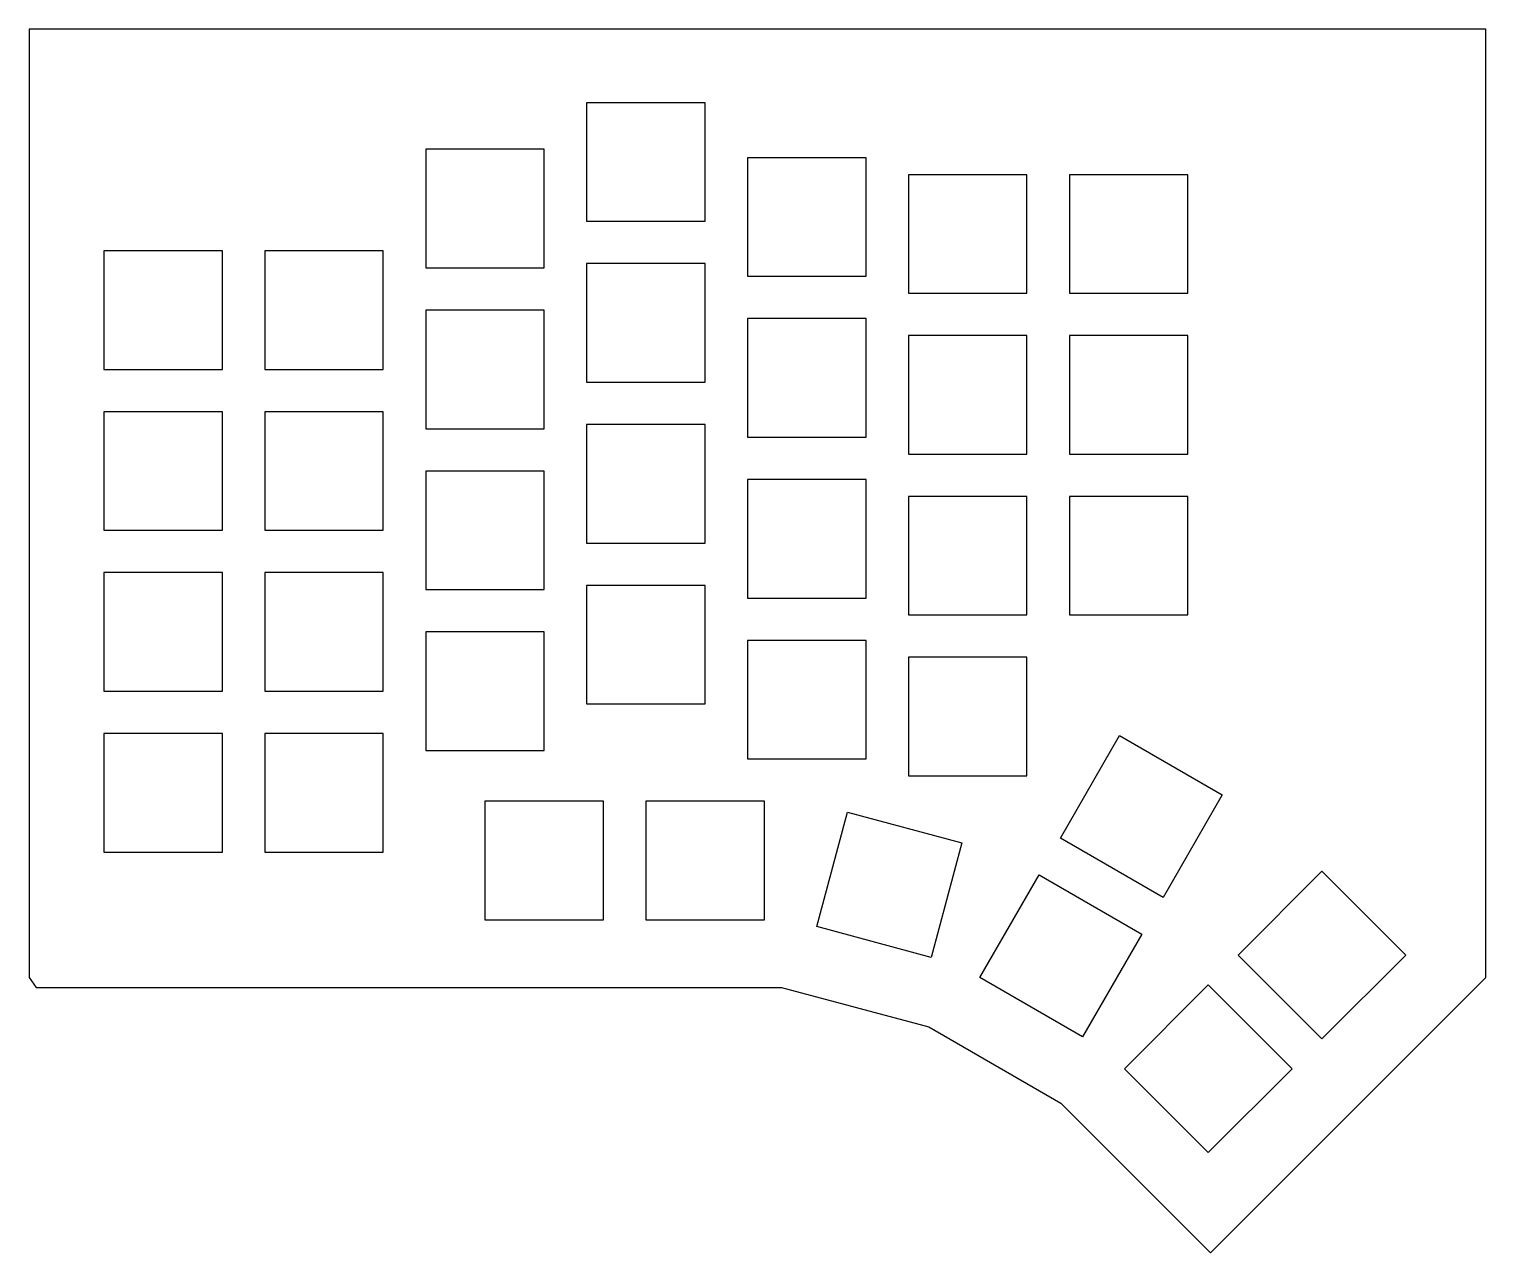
# Model space of a CAD drawing. Header units: metres. Extents: x -73 to 99, y -92 to 52.
import ezdxf

# ---------------------------------------------------------------- set-up
doc = ezdxf.new("R2010")
doc.units = ezdxf.units.M

msp = doc.modelspace()

# ---------------------------------------------------------------- linework, layer by layer
for p, q in [((-72.82, 52.19), (-72.82, -59.81)), ((99.18, 52.19), (-72.82, 52.19)), ((99.18, -59.81), (99.18, 52.19)), ((-7, 43.5), (-7, 29.5)), ((7, 43.5), (-7, 43.5)), ((7, 29.5), (7, 43.5)), ((-26, 38), (-26, 24)), ((-12, 38), (-26, 38)), ((-12, 24), (-12, 38)), ((12, 37), (12, 23)), ((26, 37), (12, 37)), ((26, 23), (26, 37)), ((31, 35), (31, 21)), ((45, 35), (31, 35)), ((45, 21), (45, 35)), ((50, 35), (50, 21)), ((64, 35), (50, 35)), ((64, 21), (64, 35)), ((-7, 29.5), (7, 29.5)), ((-64, 26), (-64, 12)), ((-50, 26), (-64, 26)), ((-50, 12), (-50, 26)), ((-45, 26), (-45, 12)), ((-31, 26), (-45, 26)), ((-31, 12), (-31, 26)), ((-7, 24.5), (-7, 10.5)), ((7, 24.5), (-7, 24.5)), ((7, 10.5), (7, 24.5)), ((-26, 24), (-12, 24)), ((12, 23), (26, 23)), ((31, 21), (45, 21)), ((50, 21), (64, 21)), ((-26, 19), (-26, 5)), ((-12, 19), (-26, 19)), ((-12, 5), (-12, 19)), ((12, 18), (12, 4)), ((26, 18), (12, 18)), ((26, 4), (26, 18)), ((31, 16), (31, 2)), ((45, 16), (31, 16)), ((45, 2), (45, 16)), ((50, 16), (50, 2)), ((64, 16), (50, 16)), ((64, 2), (64, 16)), ((-64, 12), (-50, 12)), ((-45, 12), (-31, 12)), ((-7, 10.5), (7, 10.5)), ((-64, 7), (-64, -7)), ((-50, 7), (-64, 7)), ((-50, -7), (-50, 7)), ((-45, 7), (-45, -7)), ((-31, 7), (-45, 7)), ((-31, -7), (-31, 7)), ((-7, 5.5), (-7, -8.5)), ((7, 5.5), (-7, 5.5)), ((7, -8.5), (7, 5.5)), ((-26, 5), (-12, 5)), ((12, 4), (26, 4)), ((31, 2), (45, 2)), ((50, 2), (64, 2)), ((-26, 0), (-26, -14)), ((-12, 0), (-26, 0)), ((-12, -14), (-12, 0)), ((12, -1), (12, -15)), ((26, -1), (12, -1)), ((26, -15), (26, -1)), ((31, -3), (31, -17)), ((45, -3), (31, -3)), ((45, -17), (45, -3)), ((50, -3), (50, -17)), ((64, -3), (50, -3)), ((64, -17), (64, -3)), ((-64, -7), (-50, -7)), ((-45, -7), (-31, -7)), ((-7, -8.5), (7, -8.5)), ((-64, -12), (-64, -26)), ((-50, -12), (-64, -12)), ((-50, -26), (-50, -12)), ((-45, -12), (-45, -26)), ((-31, -12), (-45, -12)), ((-31, -26), (-31, -12)), ((-7, -13.5), (-7, -27.5)), ((7, -13.5), (-7, -13.5)), ((7, -27.5), (7, -13.5)), ((-26, -14), (-12, -14)), ((12, -15), (26, -15)), ((31, -17), (45, -17)), ((50, -17), (64, -17)), ((-26, -19), (-26, -33)), ((-12, -19), (-26, -19)), ((-12, -33), (-12, -19)), ((12, -20), (12, -34)), ((26, -20), (12, -20)), ((26, -34), (26, -20)), ((31, -22), (31, -36)), ((45, -22), (31, -22)), ((45, -36), (45, -22)), ((-64, -26), (-50, -26)), ((-45, -26), (-31, -26)), ((-7, -27.5), (7, -27.5)), ((-64, -31), (-64, -45)), ((-50, -31), (-64, -31)), ((-50, -45), (-50, -31)), ((-45, -31), (-45, -45)), ((-31, -31), (-45, -31)), ((-31, -45), (-31, -31)), ((48.94, -43.36), (55.94, -31.24)), ((55.94, -31.24), (68.06, -38.24)), ((-26, -33), (-12, -33)), ((12, -34), (26, -34)), ((31, -36), (45, -36)), ((-19, -39), (-19, -53)), ((-5, -39), (-19, -39)), ((-5, -53), (-5, -39)), ((0, -39), (0, -53)), ((14, -39), (0, -39)), ((14, -53), (14, -39)), ((68.06, -38.24), (61.06, -50.36)), ((20.17, -53.81), (23.79, -40.29)), ((23.79, -40.29), (37.31, -43.91)), ((37.31, -43.91), (33.69, -57.44)), ((61.06, -50.36), (48.94, -43.36)), ((-64, -45), (-50, -45)), ((-45, -45), (-31, -45)), ((39.44, -59.82), (46.44, -47.69)), ((46.44, -47.69), (58.56, -54.69)), ((69.93, -57.17), (79.83, -47.27)), ((79.83, -47.27), (89.73, -57.17)), ((-19, -53), (-5, -53)), ((0, -53), (14, -53)), ((33.69, -57.44), (20.17, -53.81)), ((58.56, -54.69), (51.56, -66.82)), ((79.83, -67.07), (69.93, -57.17)), ((89.73, -57.17), (79.83, -67.07)), ((-72.82, -59.81), (-72, -61)), ((51.56, -66.82), (39.44, -59.82)), ((66.65, -92.34), (99.18, -59.81)), ((-72, -61), (16, -61)), ((16, -61), (33.39, -65.66)), ((56.5, -70.6), (66.4, -60.7)), ((66.4, -60.7), (76.3, -70.6)), ((33.39, -65.66), (48.98, -74.66)), ((66.4, -80.5), (56.5, -70.6)), ((76.3, -70.6), (66.4, -80.5)), ((48.98, -74.66), (66.65, -92.34))]:
    msp.add_line(p, q)

doc.saveas('drawing.dxf')
